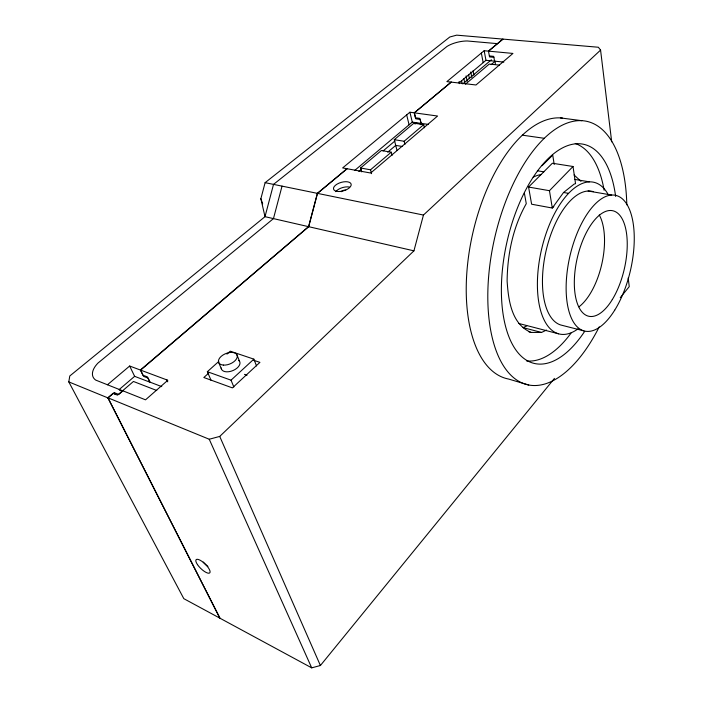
<?xml version="1.0" encoding="UTF-8"?>
<svg xmlns="http://www.w3.org/2000/svg" width="703" height="703" viewBox="0 0 703 703"><rect width="100%" height="100%" fill="white"/><g stroke="black" fill="none" stroke-linecap="round" stroke-linejoin="round"><path stroke-width="1.05" d="M68.797 381.896L108.042 397.942L220.039 618.245L183.817 598.666L68.797 381.896L69.782 375.982L265.005 216.673L273.52 184.388L447.064 46.398A18.225 7.311 -12.8 0 1 467.161 40.976L497.478 43.648M600.573 50.089L423.452 215.048L413.935 250.839L265.005 216.673L260.875 198.712L265.11 182.666L449.815 36.995L456.669 35.15L598.35 47.242L600.573 50.089L611.698 141.83M282.035 186.128L273.458 218.615L97.963 363.082A25.027 13.19 -24.6 0 0 95.687 380.077L122.884 390.903L118.763 394.436L114.273 392.634L108.042 397.942M563.56 192.481L552.294 208.035L531.617 204.213L528.577 187.051L552.356 163.237L573.015 166.497L575.546 183.676L574.158 184.081L563.56 192.481L568.551 193.351M156.743 390.499L133.438 381.465L117.524 395.148L113.034 393.329L107.84 397.757L219.819 618.139L311.701 667.85L320.401 665.513L554.456 378.381M620.248 297.677L629.247 286.631L628.192 277.922M553.797 206.462L552.294 208.035L549.456 190.698L573.015 166.497M542.004 165.732L552.725 155.082L554.21 164.432M107.84 397.757L209.239 439.243L219.723 436.422L413.935 250.839M218.791 361.439L207.359 371.702L231.023 380.174L253.871 359.145L256.533 365.938M226.955 354.119L230.224 351.184L253.871 359.145M208.686 373.135L203.826 377.502L232.394 387.889L259.917 362.37L253.721 360.279M119.176 389.541L134.633 376.333L150.038 382.23L148.087 378.091L143.588 376.386L140.618 370.138L308.687 226.709L317.492 193.395L347.115 168.746M361.658 171.857L360.586 167.999L370.516 169.801L391.263 152.182L392.081 155.363M397.028 150.495L394.286 139.686L404.146 141.25L423.707 124.642L424.436 127.779M465.448 84.175L489.253 64.078L499.481 65.115M387.704 152.191L395.736 145.398L402.617 146.514M420.227 124.668L421.888 123.262M491.151 64.641L495.026 61.363M358.82 171.383L361.342 169.265M383.153 150.899L394.901 141.004M415.042 124.053L416.721 122.638M462.873 83.789L491.406 59.773M107.454 384.761L129.66 366.026L167.815 380.27L145.521 399.831L122.682 390.727M354.778 170.363L412.283 122.12L421.097 123.394L420.166 119.431L415.737 118.798L414.322 112.832L451.203 82.102M458.971 82.963L485.966 60.309L503.823 62.084M360.586 167.999L381.377 150.53L391.263 152.182M394.286 139.686L413.891 123.21L423.707 124.642M347.036 168.676L317.396 193.307L308.582 226.621L140.433 369.971L142.902 375.182L147.402 376.887L149.844 382.072L161.769 386.632M451.229 82.128L414.322 112.832L415.455 117.77L419.884 118.394L421.053 123.359L428.355 124.413M488.48 51.134L502.953 39.096L488.471 51.134L489.552 56.908L493.884 57.33M409.911 112.225L342.642 167.929L370.683 173.026L437.582 116.03L409.911 112.225L412.283 122.12M484.165 50.73L446.862 81.618L475.993 84.975L512.944 53.428L484.165 50.73L485.966 60.309M528.99 331.878L531.055 332.422L541.538 332.449L546.477 330.085M526.758 325.928L523.085 327.624L541.538 332.449M489.367 55.941L493.699 56.363L494.587 61.17M560.388 117.902L581.803 120.679M522.329 135.161L544.263 138.306M537.356 170.776L543.823 171.831M574.536 179.379L589.378 181.84M588.095 191.014L611.68 195.047M528.577 187.051L549.456 190.698M265.11 182.666L423.452 215.048M583.754 330.841L560.889 325.032A68.666 31.872 -77.2 0 1 546.495 249.038A68.666 31.872 -77.2 0 1 593.332 191.655M518.691 323.45L558.542 333.793M528.726 385.007L508.568 379.04A133.306 65.739 -77.4 0 1 471.625 238.502A133.306 65.739 -77.4 0 1 562.576 118.095M244.477 374.356L247.008 375.244M119.422 390.112L122.436 391.307M531.055 332.422C511.362 324.171 508.392 299.873 507.118 281.138C507.417 254.345 512.962 227.131 526.275 203.668L524.385 193.167M574.096 174.977L580.986 181.356M114.273 392.634L115.257 394.594M129.66 366.026L134.633 376.333M166.875 379.919L167.753 381.834M209.239 439.243L311.701 667.85M219.723 436.422L320.401 665.513M207.359 371.702L211.067 380.349M218.782 362.695L221.577 369.391M231.023 380.174L233.844 386.984M236.92 354.76L239.618 361.474M260.875 198.712L262.667 203.87M370.516 169.801L371.571 173.676M404.146 141.25L404.928 144.405M406.677 114.897L409.084 124.809M459.112 81.478L459.551 83.631M461.537 80.546L462.196 83.771M463.883 78.692L464.762 82.989M466.098 75.915L467.179 81.293M468.55 74.395L469.411 78.701M470.746 71.978L471.818 77.365M473.057 70.836L473.91 75.142M481.353 53.068L483.181 62.655M495.184 61.223L495.378 64.509M575.256 143.5A111.566 54.14 -77.4 0 1 604.114 190.249M571.047 333.081A111.566 54.14 -77.4 0 1 526.529 360.911M584.685 331.341A112.322 53.56 -77.3 0 1 505.422 325.814A112.322 53.56 -77.3 0 1 542.338 164.853A112.322 53.56 -77.3 0 1 615.626 196.427M599.228 326.86A134.994 64.465 -77.3 0 1 494.552 346.025A134.994 64.465 -77.3 0 1 540.677 141.953A134.994 64.465 -77.3 0 1 626.804 204.837M207.921 566.416A9.455 3.155 44.1 0 1 203.229 562.04M335.814 191.647A9.104 4.403 -16.1 0 1 349.4 187.042M341.175 191.717A3.032 1.468 -16.1 0 1 345.709 190.17M238.633 360.323A9.86 5.606 -21.9 0 1 233.194 370.463A9.86 5.606 -21.9 0 1 221.234 367.959M599.264 214.942A53.366 24.763 -77.2 0 1 601.935 263.458A53.366 24.763 -77.2 0 1 578.947 306.833M578.015 328.855A77.813 36.143 -77.2 0 1 541.345 250.312A77.813 36.143 -77.2 0 1 608.297 194.74M533.182 177.191A75.739 37.734 -77.4 0 1 540.976 174.564M197.49 564.632A9.491 3.12 44.1 0 0 209.679 572.945A9.491 3.12 44.1 0 0 201.699 561.187A9.491 3.12 44.1 0 0 197.49 564.632M338.776 191.515A9.139 4.376 -16.1 0 0 351.157 184.195A9.139 4.376 -16.1 0 0 337.106 184.107A9.139 4.376 -16.1 0 0 338.776 191.515M223.343 365.085A9.904 5.58 -21.8 0 0 237.298 356.175A9.904 5.58 -21.8 0 0 222.974 355.024A9.904 5.58 -21.8 0 0 223.343 365.085M612.322 299.54A54.105 24.157 -77.1 0 0 615.643 211.814A54.105 24.157 -77.1 0 0 574.386 279.153A54.105 24.157 -77.1 0 0 612.322 299.54M614.703 310.172A69.606 31.099 -77.1 0 0 619.633 196.902A69.606 31.099 -77.1 0 0 566.249 282.606A69.606 31.099 -77.1 0 0 614.703 310.172"/></g></svg>
